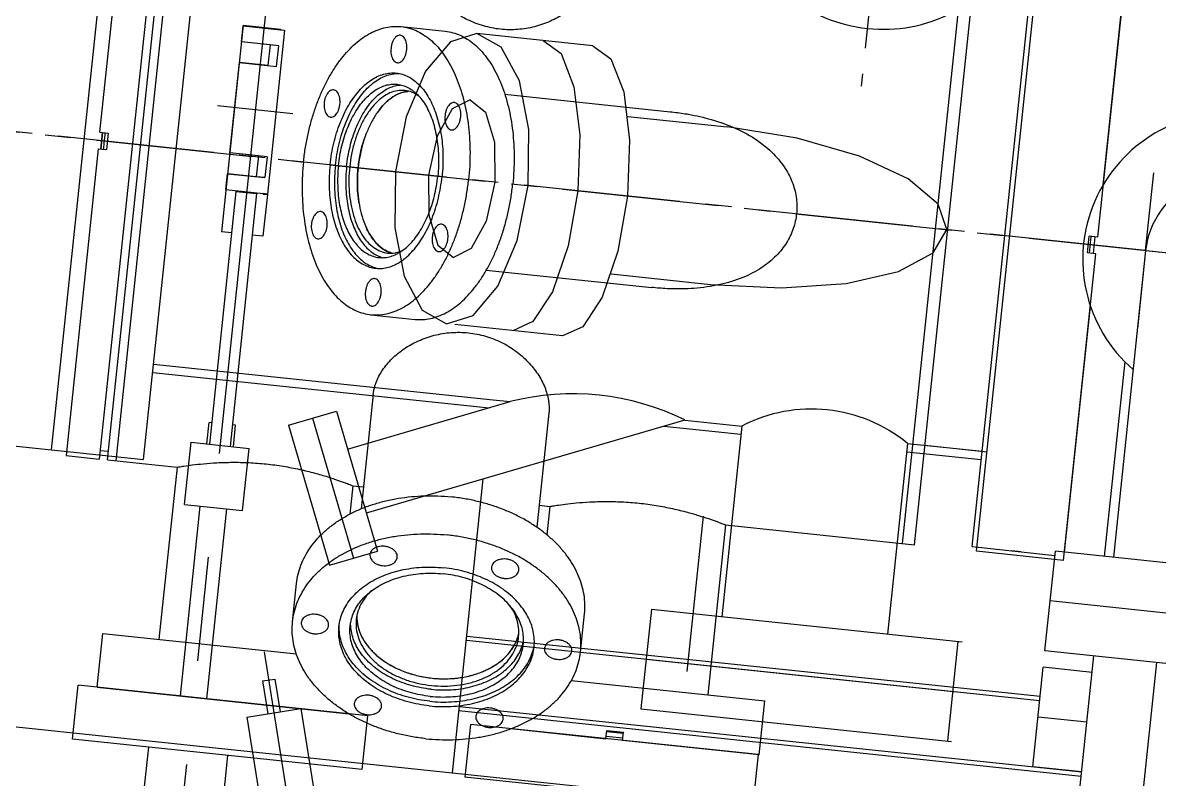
# Model space of a CAD drawing. Extents: x -50 to 48714, y -13211 to 6743.
# Drawn here: x 29497.3 to 29770.1, y -995.1 to -813.6 of the extents above; entities that cross this region are included whole.
import ezdxf

# ---------------------------------------------------------------- set-up
doc = ezdxf.new("R2010")
doc.units = 0
doc.header["$LTSCALE"] = 50
for name, pattern in [('UE46_01$0$GESTRICHELT', [0.75, 0.5, -0.25]), ('UE46_01$0$MITTE2', [1.125, 0.75, -0.125, 0.125, -0.125]), ('UE46_01$0$MITTEX2', [4, 2.5, -0.5, 0.5, -0.5])]:
    doc.linetypes.add(name, pattern=pattern)
doc.layers.get('0').update_dxf_attribs({"linetype": 'CONTINUOUS'})
for name, color, linetype in [('UE46_01$0$MARKE', 1, 'CONTINUOUS'), ('UE46_01$0$MITTE', 5, 'UE46_01$0$MITTEX2'), ('UE46_01$0$MITTE2', 5, 'UE46_01$0$MITTE2'), ('UE46_01$0$MITTEKLEIN', 5, 'UE46_01$0$MITTE2'), ('UE46_01$0$VERDECKT', 7, 'UE46_01$0$GESTRICHELT')]:
    doc.layers.add(name, color=color, linetype=linetype)

# ---------------------------------------------------------------- blocks, each defined once
blk = doc.blocks.new('UE46_01$0$ASP_1_O')
for p, q in [((-256.2, -75), (-256.2, 75)), ((-234, -75), (-234, 75)), ((-34, -75), (-34, 75)), ((-34, -75), (-34, 75)), ((-11.8, 14.62), (-11.8, 75)), ((-137.08, 35), (-165.08, 35)), ((-127, 19), (-103, 19)), ((0, 0), (0, -74)), ((-11.8, -74), (-11.8, -14.62)), ((-127, -19), (-103, -19)), ((-2.2, -27.06), (-2.2, -74)), ((-137.08, -35), (-163.08, -35)), ((-234, -52), (-152, -52)), ((-234, -54), (-152.82, -54)), ((-185.55, -67.42), (-147.94, -52)), ((-105.76, -52), (-179.48, -82.22)), ((-152, -52), (-147.94, -52)), ((-110.63, -54), (-92, -54)), ((-105.76, -52), (-92, -52)), ((-92, -52), (-92, -98)), ((-52, -52), (-34, -52)), ((-52, -52), (-52, -98)), ((-52, -54), (-34, -54)), ((-200.25, -63.18), (-189.15, -58.63)), ((-189.15, -58.63), (-175.87, -91.01)), ((-194.7, -60.9), (-181.43, -93.29)), ((-200.25, -63.18), (-186.98, -95.56)), ((-152.4, -142), (-152.4, -71.12)), ((-278.4, -75), (-256.2, -75)), ((-256.2, -75), (-234, -75)), ((-34, -75), (-14, -75)), ((-22.2, -75), (-24.4, -75)), ((-14, -98), (-14, -74)), ((54, -74), (-14, -74)), ((54, -86), (-14, -86)), ((-186.98, -95.56), (-175.87, -91.01)), ((-109, -98), (-34, -98)), ((-109, -98), (-109, -122)), ((-35, -98), (-35, -122)), ((54, -98), (-14, -98)), ((-2.2, -166), (-2.2, -98)), ((13, -284), (13, -98)), ((-2.2, -102), (-14, -102)), ((-14, -126), (-14, -102)), ((-152.4, -109), (-14, -109)), ((-152.4, -110), (-14, -110)), ((-109, -110), (-34, -110)), ((-2.2, -114), (-14, -114)), ((-109, -122), (-34, -122)), ((-152.4, -126), (-2.2, -126)), ((-152.4, -127), (-2.2, -127)), ((-2.2, -126), (-14, -126)), ((-484.4, -142), (-2.2, -142))]:
    blk.add_line(p, q)
at = {"linetype": 'CONTINUOUS'}
for points in [[(-165.08, 35, 0), (-171.2, 32.34, 0), (-176.39, 24.75, 0), (-179.86, 13.39, 0), (-181.08, 0, 0), (-179.86, -13.39, 0), (-176.39, -24.75, 0), (-171.2, -32.34, 0), (-165.08, -35, 0), (-158.95, -32.34, 0), (-153.76, -24.75, 0), (-150.3, -13.39, 0), (-149.08, 0, 0), (-150.3, 13.39, 0), (-153.76, 24.75, 0), (-158.95, 32.34, 0), (-165.08, 35, 0)], [(-149.08, 35, 0), (-144.49, 32.34, 0), (-140.59, 24.75, 0), (-137.99, 13.39, 0), (-137.08, 0, 0), (-137.99, -13.39, 0), (-140.59, -24.75, 0), (-144.49, -32.34, 0), (-149.08, -35, 0)], [(-137.08, 35, 0), (-132.49, 32.34, 0), (-128.59, 24.75, 0), (-125.99, 13.39, 0), (-125.08, 0, 0), (-125.99, -13.39, 0), (-128.59, -24.75, 0), (-132.49, -32.34, 0), (-137.08, -35, 0)], [(-165.08, 19, 0), (-169.08, 16.45, 0), (-172.01, 9.5, 0), (-173.08, 0, 0), (-172.01, -9.5, 0), (-169.08, -16.45, 0), (-165.08, -19, 0)], [(-165.08, 19, 0), (-161.08, 16.45, 0), (-158.15, 9.5, 0), (-157.08, 0, 0), (-158.15, -9.5, 0), (-161.08, -16.45, 0), (-165.08, -19, 0)], [(-103, -19, 0), (-86, -18.07, 0), (-70.67, -15.37, 0), (-58.5, -11.17, 0), (-50.69, -5.87, 0), (-48, 0, 0), (-50.69, 5.87, 0), (-58.5, 11.17, 0), (-70.67, 15.37, 0), (-86, 18.07, 0), (-103, 19, 0)]]:
    blk.add_polyline3d(points, dxfattribs=at)
for centre, radius, start, end in [((-72, 82.33), 36.33, 236.6015, 303.3985), ((20, 0), 35, 304.8499, 235.1501), ((20, 0), 20, 360, 180), ((-72, -82.33), 36.33, 56.6015, 123.3985), ((-126.85, -108.91), 60.7, 69.6667, 110.3333)]:
    blk.add_arc(centre, radius, start, end)
at = {"layer": 'UE46_01$0$MARKE'}
for q in [(0, 18.77), (0, 18.77), (0, -18.77)]:
    blk.add_line((0, 0), q, dxfattribs=at)
at = {"layer": 'UE46_01$0$MITTEKLEIN'}
for p, q in [((-72, 135.03), (-72, 32.09)), ((-534.4, 0), (105.24, 0)), ((-99, -74.45), (-99, -115.42))]:
    blk.add_line(p, q, dxfattribs=at)
blk = doc.blocks.new('UE46_01$0$FS-V01000_O')
at = {"color": 7, "linetype": 'CONTINUOUS'}
for p, q in [((-240.8, 2), (-240.8, 76)), ((-232.8, 76), (-232.8, -76)), ((-230.8, -76), (-230.8, 76)), ((-228.8, 76), (-228.8, -76)), ((-39, 76), (-39, -76)), ((-36, -76), (-36, 76)), ((-21, -76), (-21, 76)), ((0, 76), (0, 2)), ((-171.54, 34.75), (-160.89, 34.75)), ((-145.11, 21.2), (-105.21, 21.2)), ((-240.8, 2), (-238.8, 2)), ((-240.2, 2), (-240.2, -2)), ((-238.8, 2), (-238.8, -2)), ((-2, -2), (-2, 2)), ((0, 2), (-2, 2)), ((-1.56, -2), (-1.56, 2)), ((-0.6, -2), (-0.6, 2)), ((-240.8, -2), (-240.8, -76)), ((-240.8, -2), (-238.8, -2)), ((0, -2), (-2, -2)), ((0, -76), (0, -2)), ((-145.11, -21.2), (-105.2, -21.2)), ((-171.54, -34.75), (-160.89, -34.75)), ((-169, -53.74), (-169, -81.31)), ((-126.6, -53.74), (-126.6, -81.31)), ((-36, -52), (-21, -52)), ((-240.8, -76), (-232.8, -76)), ((-230.8, -74), (-232.8, -74)), ((-230.8, -76), (-214, -76)), ((-214, -76), (-214, -117.5)), ((-171.6, -76), (-171.6, -82.88)), ((-171.6, -76), (-169, -76)), ((-126.6, -76), (-124, -76)), ((-124, -76), (-124, -82.88)), ((-81.6, -76), (-36, -76)), ((-81.6, -76), (-81.6, -117)), ((0, -76), (-21, -76)), ((-182.55, -109.96), (-182.55, -100.76)), ((-113.05, -109.96), (-113.05, -100.76)), ((-114.53, -117), (-67.8, -117)), ((-67.8, -130), (-67.8, -117)), ((-227.55, -130.5), (-227.55, -117.5)), ((-227.55, -117.5), (-180.83, -117.5)), ((-104.8, -130), (-104.8, -128)), ((-104.8, -128), (-100.8, -128)), ((-100.8, -130), (-100.8, -128)), ((-227.55, -130.5), (-166.81, -130.5)), ((-127.76, -130), (-104.8, -130)), ((-104.8, -128.26), (-100.8, -128.26)), ((-104.8, -129.4), (-100.8, -129.4)), ((-67.8, -130), (-100.8, -130))]:
    blk.add_line(p, q, dxfattribs=at)
at = {"color": 9, "linetype": 'CONTINUOUS'}
for p, q in [((-240.19, -2), (-240.19, 2)), ((-0.61, -2), (-0.61, 2)), ((-104.8, -129.39), (-100.8, -129.39))]:
    blk.add_line(p, q, dxfattribs=at)
at = {"color": 7, "linetype": 'CONTINUOUS'}
for points, start_tangent, end_tangent in [([(-147.8, 36.62), (-151.93, 36.99), (-155.89, 38.07), (-159.53, 39.78), (-162.73, 42.04), (-165.37, 44.7), (-167.37, 47.66), (-168.6, 50.78), (-168.8, 51.64)], (-1, 0), (-0.185577, 0.98263)), ([(-126.8, 51.64), (-126.99, 50.79), (-128.23, 47.67), (-130.22, 44.7), (-132.86, 42.04), (-136.06, 39.79), (-139.7, 38.07), (-143.66, 36.99), (-147.8, 36.62)], (-0.185578, -0.98263), (-1, 0)), ([(-191.47, 0), (-191.39, 3.21), (-191.13, 6.39), (-190.71, 9.51), (-190.12, 12.55), (-189.38, 15.49), (-188.49, 18.29), (-187.45, 20.94), (-186.27, 23.41), (-184.97, 25.68), (-183.55, 27.73), (-182.03, 29.55), (-180.42, 31.11), (-178.74, 32.4), (-176.99, 33.42), (-175.2, 34.16), (-173.38, 34.6), (-171.54, 34.75)], (0, 1), (1, 0)), ([(-171.54, 34.75), (-169.7, 34.6), (-167.88, 34.16), (-166.08, 33.42), (-164.34, 32.4), (-162.65, 31.11), (-161.05, 29.55), (-159.53, 27.73), (-158.11, 25.68), (-156.81, 23.41), (-155.63, 20.94), (-154.59, 18.29), (-153.7, 15.49), (-152.95, 12.55), (-152.37, 9.51), (-151.95, 6.39), (-151.69, 3.21), (-151.61, 0)], (1, 0), (0, -1)), ([(-160.89, 34.75), (-159.05, 34.6), (-157.23, 34.16), (-155.44, 33.42), (-153.69, 32.4), (-152.01, 31.11), (-150.4, 29.55), (-148.88, 27.73), (-147.46, 25.68), (-146.16, 23.41), (-144.98, 20.94), (-143.94, 18.29), (-143.05, 15.49), (-142.3, 12.55), (-141.72, 9.51), (-141.3, 6.39), (-141.04, 3.21), (-140.96, 0)], (1, 0), (0, -1)), ([(-171.54, 32.65), (-171.77, 32.63), (-172.21, 32.44), (-172.61, 32.07), (-172.96, 31.54), (-173.22, 30.88), (-173.38, 30.14), (-173.43, 29.35)], (-1, 0), (0, -1)), ([(-169.65, 29.35), (-169.7, 30.14), (-169.86, 30.88), (-170.12, 31.54), (-170.46, 32.07), (-170.87, 32.44), (-171.31, 32.63), (-171.54, 32.65)], (0, 1), (-1, 0)), ([(-173.43, 29.35), (-173.38, 28.56), (-173.22, 27.82), (-172.96, 27.16), (-172.61, 26.63), (-172.21, 26.26), (-171.77, 26.07), (-171.54, 26.05)], (0, -1), (1, 0)), ([(-171.54, 26.05), (-171.31, 26.07), (-170.87, 26.26), (-170.46, 26.63), (-170.12, 27.16), (-169.86, 27.82), (-169.7, 28.56), (-169.65, 29.35)], (1, 0), (0, 1)), ([(-185.05, 0), (-184.96, 2.64), (-184.71, 5.24), (-184.29, 7.78), (-183.71, 10.22), (-182.98, 12.53), (-182.1, 14.68), (-181.09, 16.65), (-179.96, 18.41), (-178.73, 19.94), (-177.4, 21.22), (-176, 22.23), (-174.54, 22.96), (-173.05, 23.4), (-171.54, 23.55)], (0, 1), (1, 0)), ([(-183.77, 0), (-183.68, 2.64), (-183.43, 5.24), (-183.01, 7.78), (-182.43, 10.22), (-181.69, 12.53), (-180.82, 14.68), (-179.81, 16.65), (-178.68, 18.41), (-177.44, 19.94), (-176.12, 21.22), (-174.72, 22.23), (-173.26, 22.96), (-171.77, 23.4), (-171.53, 23.45)], (0, 1), (0.986692, 0.162601)), ([(-171.54, 23.55), (-170.03, 23.4), (-168.53, 22.96), (-167.08, 22.23), (-165.68, 21.22), (-164.35, 19.94), (-163.12, 18.41), (-161.99, 16.65), (-160.98, 14.68), (-160.1, 12.53), (-159.37, 10.22), (-158.79, 7.78), (-158.37, 5.24), (-158.12, 2.64), (-158.03, 0)], (1, 0), (0, -1)), ([(-171.53, 23.45), (-170.9, 23.52)], (0.986692, 0.162601), (0.996551, 0.082988)), ([(-183.04, 0), (-182.95, 2.43), (-182.71, 4.82), (-182.31, 7.15), (-181.76, 9.38), (-181.06, 11.48), (-180.23, 13.43), (-179.27, 15.2), (-178.21, 16.76), (-177.04, 18.1), (-175.8, 19.19), (-174.49, 20.02), (-173.13, 20.58), (-171.74, 20.86), (-171.05, 20.9)], (0, 1), (1, 0)), ([(-181.07, 0), (-180.99, 2.43), (-180.75, 4.82), (-180.35, 7.15), (-179.79, 9.38), (-179.1, 11.48), (-178.26, 13.43), (-177.31, 15.2), (-176.24, 16.76), (-175.08, 18.1), (-173.83, 19.19), (-172.52, 20.02), (-171.16, 20.58), (-170.07, 20.83)], (0, 1), (0.989775, 0.142639)), ([(-169.08, 19.6), (-170.84, 19.36), (-172.56, 18.64), (-174.19, 17.46), (-175.69, 15.86), (-177.03, 13.86), (-178.18, 11.52), (-179.1, 8.9), (-179.77, 6.06), (-180.19, 3.07), (-180.32, 0)], (-1, 0), (0, -1)), ([(-168.07, 19.52), (-168.79, 19.36), (-170.51, 18.64), (-172.14, 17.46), (-173.64, 15.86), (-174.98, 13.86), (-176.13, 11.52), (-177.05, 8.9), (-177.73, 6.06), (-178.14, 3.07), (-178.28, 0)], (-0.987326, -0.158708), (0, -1)), ([(-172.46, 17.16), (-170.51, 18.64), (-168.97, 19.31)], (0.720867, 0.693073), (0.956416, 0.292007)), ([(-171.05, 20.9), (-170.35, 20.86), (-168.97, 20.58), (-167.61, 20.02), (-166.99, 19.67)], (1, 0), (0.847229, -0.531228)), ([(-167.32, 19.36), (-169.08, 19.6)], (-0.964004, 0.265886), (-1, 0)), ([(-168.97, 19.31), (-168.45, 19.44)], (0.956416, 0.292007), (0.97641, 0.215925)), ([(-168.45, 19.44), (-168.23, 19.49)], (0.97641, 0.215925), (0.983063, 0.183271)), ([(-167.16, 19.31), (-167.32, 19.36)], (-0.957036, 0.289969), (-0.964004, 0.265886)), ([(-165.72, 18.7), (-167.16, 19.31)], (-0.877871, 0.478898), (-0.957036, 0.289969)), ([(-166.99, 19.67), (-166.3, 19.19), (-165.05, 18.1), (-163.89, 16.76), (-162.82, 15.2), (-161.86, 13.43), (-161.03, 11.48), (-160.34, 9.38), (-159.78, 7.15), (-159.38, 4.82), (-159.14, 2.43), (-159.06, 0)], (0.847229, -0.531228), (0, -1)), ([(-105.21, 21.2), (-101.55, 21.1)], (0.999999, 0.001535), (0.998354, -0.057355)), ([(-101.55, 21.1), (-100.75, 21.05)], (0.998354, -0.057355), (0.997483, -0.070912)), ([(-100.75, 21.05), (-95.17, 20.36), (-89.07, 18.84), (-83.72, 16.56), (-79.44, 13.71), (-76.27, 10.5), (-74.13, 7.13), (-72.87, 3.6), (-72.46, 0)], (0.997483, -0.070912), (0, -1)), ([(-186.12, 17.97), (-186.35, 17.95), (-186.79, 17.76), (-187.19, 17.39), (-187.53, 16.86), (-187.79, 16.21), (-187.96, 15.46), (-188.01, 14.68)], (-1, 0), (0, -1)), ([(-184.23, 14.68), (-184.28, 15.46), (-184.44, 16.21), (-184.7, 16.86), (-185.04, 17.39), (-185.45, 17.76), (-185.89, 17.95), (-186.12, 17.97)], (0, 1), (-1, 0)), ([(-174.28, 14.99), (-173.01, 16.6)], (0.56272, 0.826647), (0.675082, 0.737742)), ([(-173.01, 16.6), (-172.65, 16.97), (-172.46, 17.16)], (0.675082, 0.737742), (0.720867, 0.693073)), ([(-156.96, 17.97), (-157.19, 17.95), (-157.63, 17.76), (-158.04, 17.39), (-158.38, 16.86), (-158.64, 16.21), (-158.8, 15.46), (-158.85, 14.68)], (-1, 0), (0, -1)), ([(-155.07, 14.68), (-155.12, 15.46), (-155.28, 16.21), (-155.54, 16.86), (-155.88, 17.39), (-156.29, 17.76), (-156.73, 17.95), (-156.96, 17.97)], (0, 1), (-1, 0)), ([(-188.01, 14.68), (-187.96, 13.89), (-187.79, 13.14), (-187.53, 12.49), (-187.19, 11.96), (-186.79, 11.59), (-186.35, 11.4), (-186.12, 11.38)], (0, -1), (1, 0)), ([(-186.12, 11.38), (-185.89, 11.4), (-185.45, 11.59), (-185.04, 11.96), (-184.7, 12.49), (-184.44, 13.14), (-184.28, 13.89), (-184.23, 14.68)], (1, 0), (0, 1)), ([(-174.74, 14.27), (-174.56, 14.57), (-174.28, 14.99)], (0.520644, 0.853774), (0.56272, 0.826647)), ([(-158.85, 14.68), (-158.8, 13.89), (-158.64, 13.14), (-158.38, 12.49), (-158.04, 11.96), (-157.63, 11.59), (-157.19, 11.4), (-156.96, 11.38)], (0, -1), (1, 0)), ([(-156.96, 11.38), (-156.73, 11.4), (-156.29, 11.59), (-155.88, 11.96), (-155.54, 12.49), (-155.28, 13.14), (-155.12, 13.89), (-155.07, 14.68)], (1, 0), (0, 1)), ([(-177.46, 7.33), (-177.3, 7.97), (-177.21, 8.33)], (0.225412, 0.974264), (0.260092, 0.965584)), ([(-177.94, 4.73), (-177.46, 7.33)], (0.141132, 0.989991), (0.225412, 0.974264)), ([(-178.28, 0), (-178.08, 3.67)], (0, 1), (0.108663, 0.994079)), ([(-178.08, 3.67), (-178.03, 4.08), (-177.94, 4.73)], (0.108663, 0.994079), (0.141132, 0.989991)), ([(-239.51, 0), (-239.51, 0.67), (-239.51, 1.33), (-239.52, 2)], (0, 1), (-0.009128, 0.999958)), ([(-239.52, -2), (-239.51, -1.33), (-239.51, -0.67), (-239.51, 0)], (0.009128, 0.999958), (0, 1)), ([(-191.47, 0), (-191.39, -3.21), (-191.13, -6.39), (-190.71, -9.51), (-190.12, -12.55), (-189.38, -15.49), (-188.49, -18.29), (-187.45, -20.94), (-186.27, -23.41), (-184.97, -25.68), (-183.55, -27.73), (-182.03, -29.54), (-180.42, -31.11), (-178.74, -32.4), (-176.99, -33.42), (-175.2, -34.16), (-173.38, -34.6), (-171.54, -34.75)], (0, -1), (1, 0)), ([(-185.05, 0), (-184.96, -2.64), (-184.71, -5.24), (-184.29, -7.78), (-183.71, -10.22), (-182.98, -12.53), (-182.1, -14.68), (-181.09, -16.65), (-179.96, -18.41), (-178.73, -19.94), (-177.4, -21.22), (-176, -22.23), (-174.54, -22.96), (-173.05, -23.4), (-171.54, -23.55)], (0, -1), (1, 0)), ([(-183.77, 0), (-183.68, -2.64), (-183.43, -5.24), (-183.01, -7.78), (-182.43, -10.22), (-181.69, -12.53), (-180.82, -14.68), (-179.81, -16.65), (-178.68, -18.41), (-177.44, -19.94), (-176.12, -21.22), (-174.72, -22.23), (-173.26, -22.96), (-171.77, -23.4), (-171.53, -23.45)], (0, -1), (0.986692, -0.162601)), ([(-183.04, 0), (-182.95, -2.43), (-182.71, -4.82), (-182.31, -7.15), (-181.76, -9.38), (-181.06, -11.48), (-180.23, -13.43), (-179.27, -15.2), (-178.21, -16.76), (-177.04, -18.1), (-175.8, -19.19), (-174.49, -20.02), (-173.13, -20.58), (-171.74, -20.86), (-171.05, -20.9)], (0, -1), (1, 0)), ([(-181.07, 0), (-180.99, -2.43), (-180.75, -4.82), (-180.35, -7.15), (-179.79, -9.38), (-179.1, -11.48), (-178.26, -13.43), (-177.31, -15.2), (-176.24, -16.76), (-175.08, -18.1), (-173.83, -19.19), (-172.52, -20.02), (-171.16, -20.58), (-170.07, -20.83)], (0, -1), (0.989775, -0.142639)), ([(-180.32, 0), (-180.19, -3.07), (-179.77, -6.06), (-179.1, -8.9), (-178.18, -11.52), (-177.03, -13.86), (-175.69, -15.86), (-174.19, -17.46), (-172.56, -18.64), (-170.84, -19.36), (-169.08, -19.6)], (0, -1), (1, 0)), ([(-178.28, 0), (-178.14, -3.07), (-177.73, -6.06), (-177.05, -8.9), (-176.13, -11.52), (-174.98, -13.86), (-173.64, -15.86), (-172.14, -17.46), (-170.51, -18.64), (-168.79, -19.36), (-168.07, -19.52)], (0, -1), (0.987326, -0.158708)), ([(-178.08, -3.67), (-178.28, 0)], (-0.108663, 0.994079), (0, 1)), ([(-171.54, -34.75), (-169.7, -34.6), (-167.88, -34.16), (-166.08, -33.42), (-164.34, -32.4), (-162.65, -31.11), (-161.05, -29.54), (-159.53, -27.73), (-158.11, -25.68), (-156.81, -23.41), (-155.63, -20.94), (-154.59, -18.29), (-153.7, -15.49), (-152.95, -12.55), (-152.37, -9.51), (-151.95, -6.39), (-151.69, -3.21), (-151.61, 0)], (1, 0), (0, 1)), ([(-171.54, -23.55), (-170.03, -23.4), (-168.53, -22.96), (-167.08, -22.23), (-165.68, -21.22), (-164.35, -19.94), (-163.12, -18.41), (-161.99, -16.65), (-160.98, -14.68), (-160.1, -12.53), (-159.37, -10.22), (-158.79, -7.78), (-158.37, -5.24), (-158.12, -2.64), (-158.03, 0)], (1, 0), (0, 1)), ([(-166.99, -19.67), (-166.3, -19.19), (-165.05, -18.1), (-163.89, -16.76), (-162.82, -15.2), (-161.86, -13.43), (-161.03, -11.48), (-160.34, -9.38), (-159.78, -7.15), (-159.38, -4.82), (-159.14, -2.43), (-159.06, 0)], (0.847229, 0.531228), (0, 1)), ([(-160.89, -34.75), (-159.05, -34.6), (-157.23, -34.16), (-155.44, -33.42), (-153.69, -32.4), (-152.01, -31.11), (-150.4, -29.54), (-148.88, -27.73), (-147.46, -25.68), (-146.16, -23.41), (-144.98, -20.94), (-143.94, -18.29), (-143.05, -15.49), (-142.3, -12.55), (-141.72, -9.51), (-141.3, -6.39), (-141.04, -3.21), (-140.96, 0)], (1, 0), (0, 1)), ([(-72.46, 0), (-72.87, -3.61), (-74.13, -7.13), (-76.26, -10.49), (-79.42, -13.69), (-83.67, -16.53), (-89, -18.81), (-95.08, -20.35), (-100.69, -21.04)], (0, -1), (-0.997411, -0.071917)), ([(-177.94, -4.73), (-178.03, -4.08), (-178.08, -3.67)], (-0.141132, 0.989991), (-0.108663, 0.994079)), ([(-177.46, -7.33), (-177.94, -4.73)], (-0.225412, 0.974264), (-0.141132, 0.989991)), ([(-177.21, -8.33), (-177.3, -7.97), (-177.46, -7.33)], (-0.260092, 0.965584), (-0.225412, 0.974264)), ([(-186.12, -11.38), (-186.35, -11.4), (-186.79, -11.59), (-187.19, -11.96), (-187.53, -12.49), (-187.79, -13.14), (-187.96, -13.89), (-188.01, -14.67)], (-1, 0), (0, -1)), ([(-184.23, -14.67), (-184.28, -13.89), (-184.44, -13.14), (-184.7, -12.49), (-185.04, -11.96), (-185.45, -11.59), (-185.89, -11.4), (-186.12, -11.38)], (0, 1), (-1, 0)), ([(-156.96, -11.38), (-157.19, -11.4), (-157.63, -11.59), (-158.04, -11.96), (-158.38, -12.49), (-158.64, -13.14), (-158.8, -13.89), (-158.85, -14.67)], (-1, 0), (0, -1)), ([(-155.07, -14.67), (-155.12, -13.89), (-155.28, -13.14), (-155.54, -12.49), (-155.88, -11.96), (-156.29, -11.59), (-156.73, -11.4), (-156.96, -11.38)], (0, 1), (-1, 0)), ([(-188.01, -14.67), (-187.96, -15.46), (-187.79, -16.21), (-187.53, -16.86), (-187.19, -17.39), (-186.79, -17.76), (-186.35, -17.95), (-186.12, -17.97)], (0, -1), (1, 0)), ([(-186.12, -17.97), (-185.89, -17.95), (-185.45, -17.76), (-185.04, -17.39), (-184.7, -16.86), (-184.44, -16.21), (-184.28, -15.46), (-184.23, -14.67)], (1, 0), (0, 1)), ([(-174.28, -14.99), (-174.56, -14.57), (-174.74, -14.27)], (-0.56272, 0.826647), (-0.520644, 0.853774)), ([(-173.01, -16.6), (-174.28, -14.99)], (-0.675082, 0.737742), (-0.56272, 0.826647)), ([(-158.85, -14.67), (-158.8, -15.46), (-158.64, -16.21), (-158.38, -16.86), (-158.04, -17.39), (-157.63, -17.76), (-157.19, -17.95), (-156.96, -17.97)], (0, -1), (1, 0)), ([(-156.96, -17.97), (-156.73, -17.95), (-156.29, -17.76), (-155.88, -17.39), (-155.54, -16.86), (-155.28, -16.21), (-155.12, -15.46), (-155.07, -14.67)], (1, 0), (0, 1)), ([(-172.46, -17.16), (-172.65, -16.97), (-173.01, -16.6)], (-0.720867, 0.693073), (-0.675082, 0.737742)), ([(-168.97, -19.31), (-170.51, -18.64), (-172.46, -17.16)], (-0.956416, 0.292007), (-0.720867, 0.693073)), ([(-167.16, -19.31), (-165.72, -18.7)], (0.957036, 0.289969), (0.877871, 0.478898)), ([(-171.05, -20.9), (-170.35, -20.86), (-168.97, -20.58), (-167.61, -20.02), (-166.99, -19.67)], (1, 0), (0.847229, 0.531228)), ([(-169.08, -19.6), (-167.32, -19.36)], (1, 0), (0.964004, 0.265886)), ([(-168.45, -19.44), (-168.97, -19.31)], (-0.97641, 0.215925), (-0.956416, 0.292007)), ([(-168.23, -19.49), (-168.45, -19.44)], (-0.983063, 0.183271), (-0.97641, 0.215925)), ([(-167.32, -19.36), (-167.16, -19.31)], (0.964004, 0.265886), (0.957036, 0.289969)), ([(-101.49, -21.1), (-105.2, -21.2)], (-0.998292, -0.058422), (-0.999999, 0.001487)), ([(-100.76, -21.05), (-101.49, -21.1)], (-0.997497, -0.070703), (-0.998292, -0.058422)), ([(-100.69, -21.04), (-100.76, -21.05)], (-0.997411, -0.071917), (-0.997497, -0.070703)), ([(-171.53, -23.45), (-170.9, -23.52)], (0.986692, -0.162601), (0.996551, -0.082988)), ([(-171.54, -26.05), (-171.77, -26.07), (-172.21, -26.26), (-172.61, -26.63), (-172.96, -27.16), (-173.22, -27.82), (-173.38, -28.56), (-173.43, -29.35)], (-1, 0), (0, -1)), ([(-169.65, -29.35), (-169.7, -28.56), (-169.86, -27.82), (-170.12, -27.16), (-170.46, -26.63), (-170.87, -26.26), (-171.31, -26.07), (-171.54, -26.05)], (0, 1), (-1, 0)), ([(-173.43, -29.35), (-173.38, -30.14), (-173.22, -30.88), (-172.96, -31.54), (-172.61, -32.07), (-172.21, -32.44), (-171.77, -32.63), (-171.54, -32.65)], (0, -1), (1, 0)), ([(-171.54, -32.65), (-171.31, -32.63), (-170.87, -32.44), (-170.46, -32.07), (-170.12, -31.54), (-169.86, -30.88), (-169.7, -30.14), (-169.65, -29.35)], (1, 0), (0, 1)), ([(-168.8, -51.64), (-168.61, -50.79), (-167.37, -47.67), (-165.38, -44.7), (-162.74, -42.04), (-159.54, -39.79), (-155.9, -38.07), (-151.94, -36.99), (-147.8, -36.62)], (0.185578, 0.98263), (1, 0)), ([(-147.8, -36.62), (-143.67, -36.99), (-139.71, -38.07), (-136.07, -39.78), (-132.87, -42.04), (-130.23, -44.7), (-128.23, -47.66), (-127, -50.78), (-126.8, -51.64)], (1, 0), (0.185577, -0.98263)), ([(-169, -53.74), (-168.8, -51.64)], (-0.000416, 1), (0.185578, 0.98263)), ([(-126.8, -51.64), (-126.6, -53.74)], (0.185577, -0.98263), (-0.000417, -1)), ([(-214, -76), (-213.59, -75.89), (-212.38, -75.56), (-210.43, -75.08), (-207.81, -74.51), (-204.61, -73.93), (-200.95, -73.44), (-196.96, -73.1), (-192.8, -72.98), (-188.64, -73.1), (-184.66, -73.44), (-181, -73.93), (-177.8, -74.51), (-175.18, -75.08), (-173.22, -75.56), (-172.01, -75.89), (-171.6, -76)], (0.963227, 0.26869), (0.963227, -0.26869)), ([(-124, -76), (-123.59, -75.89), (-122.38, -75.56), (-120.43, -75.08), (-117.81, -74.51), (-114.61, -73.93), (-110.95, -73.44), (-106.96, -73.1), (-102.8, -72.98), (-98.64, -73.1), (-94.66, -73.44), (-91, -73.93), (-87.8, -74.51), (-85.18, -75.08), (-83.22, -75.56), (-82.01, -75.89), (-81.6, -76)], (0.963227, 0.26869), (0.963227, -0.26869)), ([(-182.55, -100.76), (-182.4, -98.5), (-181.96, -96.25), (-181.22, -94.04), (-180.2, -91.89), (-178.91, -89.81), (-177.35, -87.83), (-175.53, -85.95), (-173.48, -84.21), (-171.21, -82.6), (-168.74, -81.15), (-166.09, -79.87), (-163.29, -78.77), (-160.35, -77.85), (-157.31, -77.13), (-154.19, -76.61), (-151.01, -76.3), (-147.8, -76.19)], (0, 1), (1, 0)), ([(-113.05, -100.76), (-113.2, -98.5), (-113.64, -96.25), (-114.38, -94.04), (-115.4, -91.89), (-116.69, -89.81), (-118.25, -87.83), (-120.07, -85.95), (-122.12, -84.21), (-124.39, -82.6), (-126.86, -81.15), (-129.51, -79.87), (-132.31, -78.77), (-135.25, -77.85), (-138.29, -77.13), (-141.41, -76.61), (-144.59, -76.3), (-147.8, -76.19)], (0, 1), (-1, 0)), ([(-182.55, -109.96), (-182.4, -107.69), (-181.96, -105.44), (-181.22, -103.23), (-180.2, -101.08), (-178.91, -99), (-177.35, -97.02), (-175.53, -95.15), (-173.48, -93.4), (-171.21, -91.8), (-168.74, -90.35), (-166.09, -89.06), (-163.29, -87.96), (-160.35, -87.04), (-157.31, -86.32), (-154.19, -85.8), (-151.01, -85.49), (-147.8, -85.38)], (0, 1), (1, 0)), ([(-113.05, -109.96), (-113.2, -107.69), (-113.64, -105.44), (-114.38, -103.23), (-115.4, -101.08), (-116.69, -99), (-118.25, -97.02), (-120.07, -95.15), (-122.12, -93.4), (-124.39, -91.8), (-126.86, -90.35), (-129.51, -89.06), (-132.31, -87.96), (-135.25, -87.04), (-138.29, -86.32), (-141.41, -85.8), (-144.59, -85.49), (-147.8, -85.38)], (0, 1), (-1, 0)), ([(-162.47, -89.65), (-163.26, -89.72), (-164.01, -89.92), (-164.66, -90.24), (-165.19, -90.66), (-165.56, -91.15), (-165.75, -91.7), (-165.77, -91.98)], (-1, 0), (0, -1)), ([(-159.18, -91.98), (-159.2, -91.7), (-159.39, -91.15), (-159.76, -90.66), (-160.29, -90.24), (-160.94, -89.92), (-161.69, -89.72), (-162.47, -89.65)], (0, 1), (-1, 0)), ([(-133.12, -89.65), (-133.91, -89.72), (-134.66, -89.92), (-135.31, -90.24), (-135.84, -90.66), (-136.21, -91.15), (-136.4, -91.7), (-136.42, -91.98)], (-1, 0), (0, -1)), ([(-129.83, -91.98), (-129.85, -91.7), (-130.04, -91.15), (-130.41, -90.66), (-130.94, -90.24), (-131.59, -89.92), (-132.34, -89.72), (-133.12, -89.65)], (0, 1), (-1, 0)), ([(-165.77, -91.98), (-165.75, -92.26), (-165.56, -92.81), (-165.19, -93.31), (-164.66, -93.73), (-164.01, -94.05), (-163.26, -94.25), (-162.47, -94.32)], (0, -1), (1, 0)), ([(-162.47, -94.32), (-161.69, -94.25), (-160.94, -94.05), (-160.29, -93.73), (-159.76, -93.31), (-159.39, -92.81), (-159.2, -92.26), (-159.18, -91.98)], (1, 0), (0, 1)), ([(-136.42, -91.98), (-136.4, -92.26), (-136.21, -92.81), (-135.84, -93.31), (-135.31, -93.73), (-134.66, -94.05), (-133.91, -94.25), (-133.12, -94.32)], (0, -1), (1, 0)), ([(-133.12, -94.32), (-132.34, -94.25), (-131.59, -94.05), (-130.94, -93.73), (-130.41, -93.31), (-130.04, -92.81), (-129.85, -92.26), (-129.83, -91.98)], (1, 0), (0, 1)), ([(-171.35, -109.96), (-171.2, -108.09), (-170.76, -106.25), (-170.03, -104.46), (-169.02, -102.73), (-167.74, -101.1), (-166.21, -99.57), (-164.45, -98.18), (-162.48, -96.94), (-160.33, -95.86), (-158.02, -94.95), (-155.58, -94.24), (-153.04, -93.72), (-150.44, -93.41), (-147.8, -93.3)], (0, 1), (1, 0)), ([(-168.7, -109.53), (-168.66, -108.67), (-168.38, -106.96), (-167.82, -105.29), (-166.99, -103.68), (-165.9, -102.14), (-164.56, -100.71), (-163, -99.39), (-161.23, -98.21), (-159.28, -97.18), (-157.18, -96.32), (-154.95, -95.64), (-152.62, -95.15), (-150.23, -94.85), (-147.8, -94.75)], (0, 1), (1, 0)), ([(-124.25, -109.96), (-124.4, -108.09), (-124.84, -106.25), (-125.57, -104.46), (-126.58, -102.73), (-127.86, -101.1), (-129.39, -99.57), (-131.15, -98.18), (-133.12, -96.94), (-135.27, -95.86), (-137.58, -94.95), (-140.02, -94.24), (-142.56, -93.72), (-145.16, -93.41), (-147.8, -93.3)], (0, 1), (-1, 0)), ([(-126.9, -109.53), (-126.94, -108.67), (-127.22, -106.96), (-127.78, -105.29), (-128.61, -103.68), (-129.7, -102.14), (-131.04, -100.71), (-132.6, -99.39), (-134.37, -98.21), (-136.32, -97.18), (-138.42, -96.32), (-140.65, -95.64), (-142.98, -95.15), (-145.37, -94.85), (-147.8, -94.75)], (0, 1), (-1, 0)), ([(-164.51, -100.59), (-165.26, -101.54), (-166.44, -103.55), (-167.16, -105.67), (-167.4, -107.83)], (-0.65497, -0.755655), (0, -1)), ([(-128.2, -107.83), (-128.44, -105.67), (-129.16, -103.55), (-130.34, -101.54), (-131.09, -100.59)], (0, 1), (-0.65497, 0.755655)), ([(-177.15, -107.62), (-177.94, -107.69), (-178.68, -107.89), (-179.34, -108.21), (-179.87, -108.63), (-180.24, -109.13), (-180.43, -109.67), (-180.45, -109.96)], (-1, 0), (0, -1)), ([(-173.85, -109.96), (-173.87, -109.67), (-174.06, -109.13), (-174.43, -108.63), (-174.96, -108.21), (-175.62, -107.89), (-176.36, -107.69), (-177.15, -107.62)], (0, 1), (-1, 0)), ([(-168.57, -109.51), (-168.67, -108.68)], (-0.159254, 0.987238), (-0.081053, 0.99671)), ([(-167.4, -107.83), (-167.16, -110), (-166.44, -112.12), (-165.26, -114.13), (-163.66, -115.98), (-161.66, -117.63), (-159.32, -119.05), (-156.7, -120.18), (-153.86, -121.01), (-150.87, -121.52), (-147.8, -121.69)], (0, -1), (1, 0)), ([(-167.36, -106.91), (-167.24, -107.82)], (0.086223, -0.996276), (0.176939, -0.984222)), ([(-167.36, -106.96), (-167.24, -107.82)], (0.090668, -0.995881), (0.177087, -0.984195)), ([(-167.24, -107.82), (-167.16, -108.23), (-166.44, -110.35), (-165.26, -112.36), (-163.66, -114.21), (-161.66, -115.87), (-159.32, -117.28), (-156.7, -118.41), (-153.86, -119.25), (-150.87, -119.75), (-147.8, -119.93)], (0.177207, -0.984174), (1, 0)), ([(-167.24, -107.82), (-167.1, -108.47), (-166.22, -110.81), (-164.77, -113), (-162.81, -114.97), (-160.4, -116.68), (-157.6, -118.07), (-154.5, -119.09), (-151.2, -119.71), (-147.8, -119.93)], (0.176939, -0.984222), (1, 0)), ([(-147.8, -119.93), (-144.73, -119.75), (-141.74, -119.25), (-138.9, -118.41), (-136.28, -117.28), (-133.94, -115.87), (-131.94, -114.21), (-130.34, -112.36), (-129.16, -110.35), (-128.44, -108.23), (-128.36, -107.82)], (1, 0), (0.177207, 0.984174)), ([(-147.8, -121.69), (-144.73, -121.52), (-141.74, -121.01), (-138.9, -120.18), (-136.28, -119.05), (-133.94, -117.63), (-131.94, -115.98), (-130.34, -114.13), (-129.16, -112.12), (-128.44, -110), (-128.2, -107.83)], (1, 0), (0, 1)), ([(-147.8, -119.93), (-144.4, -119.71), (-141.1, -119.09), (-138, -118.07), (-135.2, -116.68), (-132.79, -114.97), (-130.83, -113), (-129.38, -110.81), (-128.5, -108.47), (-128.47, -108.36)], (1, 0), (0.230759, 0.973011)), ([(-128.47, -108.36), (-128.36, -107.82)], (0.230759, 0.973011), (0.176939, 0.984222)), ([(-128.36, -107.82), (-128.24, -106.91)], (0.176939, 0.984222), (0.086223, 0.996276)), ([(-128.36, -107.82), (-128.24, -106.96)], (0.177087, 0.984195), (0.090668, 0.995881)), ([(-127.03, -109.51), (-126.93, -108.68)], (0.159254, 0.987238), (0.081053, 0.99671)), ([(-118.45, -107.62), (-119.24, -107.69), (-119.98, -107.89), (-120.64, -108.21), (-121.17, -108.63), (-121.54, -109.13), (-121.73, -109.67), (-121.75, -109.96)], (-1, 0), (0, -1)), ([(-115.15, -109.96), (-115.17, -109.67), (-115.36, -109.13), (-115.73, -108.63), (-116.26, -108.21), (-116.92, -107.89), (-117.66, -107.69), (-118.45, -107.62)], (0, 1), (-1, 0)), ([(-147.8, -134.53), (-151.01, -134.42), (-154.19, -134.11), (-157.31, -133.59), (-160.35, -132.87), (-163.29, -131.95), (-166.09, -130.85), (-168.74, -129.56), (-171.21, -128.11), (-173.48, -126.51), (-175.53, -124.76), (-177.35, -122.89), (-178.91, -120.91), (-180.2, -118.83), (-181.22, -116.68), (-181.96, -114.47), (-182.4, -112.22), (-182.55, -109.96)], (-1, 0), (0, 1)), ([(-180.45, -109.96), (-180.43, -110.24), (-180.24, -110.78), (-179.87, -111.28), (-179.34, -111.7), (-178.68, -112.02), (-177.94, -112.22), (-177.15, -112.29)], (0, -1), (1, 0)), ([(-177.15, -112.29), (-176.36, -112.22), (-175.62, -112.02), (-174.96, -111.7), (-174.43, -111.28), (-174.06, -110.78), (-173.87, -110.24), (-173.85, -109.96)], (1, 0), (0, 1)), ([(-147.8, -126.61), (-150.44, -126.5), (-153.04, -126.19), (-155.58, -125.67), (-158.02, -124.96), (-160.33, -124.06), (-162.48, -122.97), (-164.45, -121.73), (-166.21, -120.34), (-167.74, -118.81), (-169.02, -117.18), (-170.03, -115.45), (-170.76, -113.66), (-171.2, -111.82), (-171.35, -109.96)], (-1, 0), (0, 1)), ([(-171.3, -109.95), (-171.34, -109.4)], (-0.093408, 0.995628), (-0.047148, 0.998888)), ([(-147.8, -125.5), (-150.44, -125.4), (-153.04, -125.08), (-155.58, -124.57), (-158.02, -123.85), (-160.33, -122.95), (-162.48, -121.87), (-164.45, -120.62), (-166.21, -119.23), (-167.74, -117.71), (-169.02, -116.07), (-170.03, -114.35), (-170.76, -112.55), (-171.2, -110.71), (-171.3, -109.95)], (-1, 0), (-0.093408, 0.995628)), ([(-147.8, -124.31), (-150.23, -124.21), (-152.62, -123.91), (-154.95, -123.42), (-157.18, -122.74), (-159.28, -121.88), (-161.23, -120.85), (-163, -119.67), (-164.56, -118.36), (-165.9, -116.92), (-166.99, -115.38), (-167.82, -113.77), (-168.38, -112.1), (-168.66, -110.39), (-168.7, -109.53)], (-1, 0), (0, 1)), ([(-147.8, -122.61), (-150.23, -122.51), (-152.62, -122.21), (-154.95, -121.72), (-157.18, -121.04), (-159.28, -120.18), (-161.23, -119.15), (-163, -117.98), (-164.56, -116.66), (-165.9, -115.22), (-166.99, -113.69), (-167.82, -112.07), (-168.38, -110.4), (-168.57, -109.51)], (-1, 0), (-0.159254, 0.987238)), ([(-147.8, -122.61), (-145.37, -122.51), (-142.98, -122.21), (-140.65, -121.72), (-138.42, -121.04), (-136.32, -120.18), (-134.37, -119.15), (-132.6, -117.98), (-131.04, -116.66), (-129.7, -115.22), (-128.61, -113.69), (-127.78, -112.07), (-127.22, -110.4), (-127.03, -109.51)], (1, 0), (0.159254, 0.987238)), ([(-147.8, -124.31), (-145.37, -124.21), (-142.98, -123.91), (-140.65, -123.42), (-138.42, -122.74), (-136.32, -121.88), (-134.37, -120.85), (-132.6, -119.67), (-131.04, -118.36), (-129.7, -116.92), (-128.61, -115.38), (-127.78, -113.77), (-127.22, -112.1), (-126.94, -110.39), (-126.9, -109.53)], (1, 0), (0, 1)), ([(-147.8, -125.5), (-145.16, -125.4), (-142.56, -125.08), (-140.02, -124.57), (-137.58, -123.85), (-135.27, -122.95), (-133.12, -121.87), (-131.15, -120.62), (-129.39, -119.23), (-127.86, -117.71), (-126.58, -116.07), (-125.57, -114.35), (-124.84, -112.55), (-124.4, -110.71), (-124.3, -109.95)], (1, 0), (0.093408, 0.995628)), ([(-147.8, -134.53), (-144.59, -134.42), (-141.41, -134.11), (-138.29, -133.59), (-135.25, -132.87), (-132.31, -131.95), (-129.51, -130.85), (-126.86, -129.56), (-124.39, -128.11), (-122.12, -126.51), (-120.07, -124.76), (-118.25, -122.89), (-116.69, -120.91), (-115.4, -118.83), (-114.38, -116.68), (-113.64, -114.47), (-113.2, -112.22), (-113.05, -109.96)], (1, 0), (0, 1)), ([(-147.8, -126.61), (-145.16, -126.5), (-142.56, -126.19), (-140.02, -125.67), (-137.58, -124.96), (-135.27, -124.06), (-133.12, -122.97), (-131.15, -121.73), (-129.39, -120.34), (-127.86, -118.81), (-126.58, -117.18), (-125.57, -115.45), (-124.84, -113.66), (-124.4, -111.82), (-124.25, -109.96)], (1, 0), (0, 1)), ([(-124.3, -109.95), (-124.26, -109.4)], (0.093408, 0.995628), (0.047148, 0.998888)), ([(-121.75, -109.96), (-121.73, -110.24), (-121.54, -110.78), (-121.17, -111.28), (-120.64, -111.7), (-119.98, -112.02), (-119.24, -112.22), (-118.45, -112.29)], (0, -1), (1, 0)), ([(-118.45, -112.29), (-117.66, -112.22), (-116.92, -112.02), (-116.26, -111.7), (-115.73, -111.28), (-115.36, -110.78), (-115.17, -110.24), (-115.15, -109.96)], (1, 0), (0, 1)), ([(-162.47, -125.59), (-163.26, -125.66), (-164.01, -125.86), (-164.66, -126.18), (-165.19, -126.6), (-165.56, -127.1), (-165.75, -127.65), (-165.77, -127.93)], (-1, 0), (0, -1)), ([(-165.77, -127.93), (-165.75, -128.21), (-165.56, -128.76), (-165.19, -129.25), (-164.66, -129.67), (-164.01, -129.99), (-163.26, -130.19), (-162.47, -130.26)], (0, -1), (1, 0)), ([(-159.18, -127.93), (-159.2, -127.65), (-159.39, -127.1), (-159.76, -126.6), (-160.29, -126.18), (-160.94, -125.86), (-161.69, -125.66), (-162.47, -125.59)], (0, 1), (-1, 0)), ([(-162.47, -130.26), (-161.69, -130.19), (-160.94, -129.99), (-160.29, -129.67), (-159.76, -129.25), (-159.39, -128.76), (-159.2, -128.21), (-159.18, -127.93)], (1, 0), (0, 1)), ([(-133.12, -125.59), (-133.91, -125.66), (-134.66, -125.86), (-135.31, -126.18), (-135.84, -126.6), (-136.21, -127.1), (-136.4, -127.65), (-136.42, -127.93)], (-1, 0), (0, -1)), ([(-136.42, -127.93), (-136.4, -128.21), (-136.21, -128.76), (-135.84, -129.25), (-135.31, -129.67), (-134.66, -129.99), (-133.91, -130.19), (-133.12, -130.26)], (0, -1), (1, 0)), ([(-129.83, -127.93), (-129.85, -127.65), (-130.04, -127.1), (-130.41, -126.6), (-130.94, -126.18), (-131.59, -125.86), (-132.34, -125.66), (-133.12, -125.59)], (0, 1), (-1, 0)), ([(-133.12, -130.26), (-132.34, -130.19), (-131.59, -129.99), (-130.94, -129.67), (-130.41, -129.25), (-130.04, -128.76), (-129.85, -128.21), (-129.83, -127.93)], (1, 0), (0, 1))]:
    blk.add_spline(points, degree=3, dxfattribs=dict(at, start_tangent=start_tangent, end_tangent=end_tangent))
blk = doc.blocks.new('UE46_01$0$PSD_76_O')
for p, q in [((0, 34.95), (0, -34.95)), ((13, 34.95), (0, 34.95)), ((13, 34.95), (13, -34.95)), ((0, 18.78), (21.54, 24.55)), ((3.39, 6.13), (0, 18.78)), ((-6.42, 11.83), (1.31, 13.9)), ((2.08, 11.01), (1.31, 13.9)), ((-5.64, 8.93), (-6.42, 11.83)), ((-5.64, 8.93), (2.08, 11)), ((3.39, 6.13), (24.93, 11.9)), ((13, 2.45), (52, 2.45)), ((-161.45, -3.1), (-161.45, -2.1)), ((-161.45, -2.1), (-121.95, -2.1)), ((-121.95, -2.1), (-121.95, -3.1)), ((-121.8, -3.1), (-121.8, -2.1)), ((-121.8, -2.1), (-111.8, -2.1)), ((-111.8, -2.1), (-111.8, -4.6)), ((-60.8, -14.1), (-60.8, -0.1)), ((-45.8, -0.1), (-60.8, -0.1)), ((-45.8, -14.1), (-45.8, -0.1)), ((-161.6, -12.1), (-161.6, -3.1)), ((-161.6, -3.1), (-161.45, -3.1)), ((-161.45, -12.1), (-161.45, -3.1)), ((-157.6, -3.1), (-157.6, -12.1)), ((-157.6, -3.1), (-157.6, -5.2)), ((-152.6, -3.1), (-157.6, -3.1)), ((-157.6, -5.2), (-152.6, -5.2)), ((-152.6, -12.1), (-152.6, -3.1)), ((-130.8, -3.1), (-130.8, -12.1)), ((-130.8, -3.1), (-125.8, -3.1)), ((-130.8, -5.2), (-125.8, -5.2)), ((-125.8, -12.1), (-125.8, -3.1)), ((-125.8, -3.1), (-125.8, -5.2)), ((-121.95, -12.1), (-121.95, -3.1)), ((-121.95, -3.1), (-121.8, -3.1)), ((-121.8, -4.6), (-121.8, -9.6)), ((-121.8, -9.6), (-121.8, -4.6)), ((-121.8, -9.6), (-121.8, -4.6)), ((-121.8, -9.6), (-121.8, -4.6)), ((-111.8, -4.6), (-121.8, -4.6)), ((-60.8, -4.6), (-121.8, -4.6)), ((-60.8, -3.9), (-66, -3.9)), ((-66, -3.9), (-66, -4.6)), ((0, -3.9), (-45.8, -3.9)), ((-111.8, -9.6), (-121.8, -9.6)), ((-60.8, -9.6), (-121.8, -9.6)), ((-111.8, -9.6), (-111.8, -12.1)), ((-66, -9.6), (-66, -10.3)), ((-60.8, -10.3), (-66, -10.3)), ((0, -10.3), (-45.8, -10.3)), ((-161.6, -12.1), (-111.8, -12.1)), ((-157.6, -12.1), (-161.45, -12.1)), ((-130.8, -12.1), (-152.6, -12.1)), ((-121.95, -12.1), (-125.8, -12.1)), ((-45.8, -14.1), (-60.8, -14.1)), ((13, -16.65), (52, -16.65)), ((13, -34.95), (0, -34.95))]:
    blk.add_line(p, q)
at = {"layer": 'UE46_01$0$MITTE'}
for p, q in [((-12.65, 8.61), (45.99, 24.32)), ((-141.7, 1.95), (-141.7, -16.24)), ((-183.8, -7.1), (255.48, -7.1))]:
    blk.add_line(p, q, dxfattribs=at)
at = {"layer": 'UE46_01$0$VERDECKT'}
for p, q in [((-157.6, -5.2), (-157.6, -12.1)), ((-152.6, -5.2), (-152.6, -12.1)), ((-130.8, -5.2), (-130.8, -12.1)), ((-125.8, -5.2), (-125.8, -12.1))]:
    blk.add_line(p, q, dxfattribs=at)
blk = doc.blocks.new('UE46_01$0$F_CF35')
for p, q in [((0, 34.7), (0, -34.7)), ((0, 34.7), (12.7, 34.7)), ((12.7, 34.7), (12.7, -34.7)), ((0, -34.7), (12.7, -34.7))]:
    blk.add_line(p, q)
blk = doc.blocks.new('UE46_01$0$ZLD250MM')
blk.add_blockref('UE46_01$0$F_CF35', (0, 0))
blk = doc.blocks.new('UE46_01')
at = {"layer": 'UE46_01$0$MITTE2'}
for q in [(25987.67, -471.02), (32750.41, -1181.82)]:
    blk.add_line((29766.85, -868.23), q, dxfattribs=at)
for name, p, rotation in [('UE46_01$0$ASP_1_O', (29766.85, -868.23), 353.9999999999919), ('UE46_01$0$FS-V01000_O', (29755.11, -867), 353.9999999999917), ('UE46_01$0$PSD_76_O', (29545.37, -976.17), 263.9999999998145), ('UE46_01$0$ZLD250MM', (29639.29, -985.54), 263.9999999999914)]:
    blk.add_blockref(name, p, dxfattribs=dict(rotation=rotation))

msp = doc.modelspace()

# ---------------------------------------------------------------- block references
msp.add_blockref('UE46_01', (0, 0))

doc.saveas('drawing.dxf')
